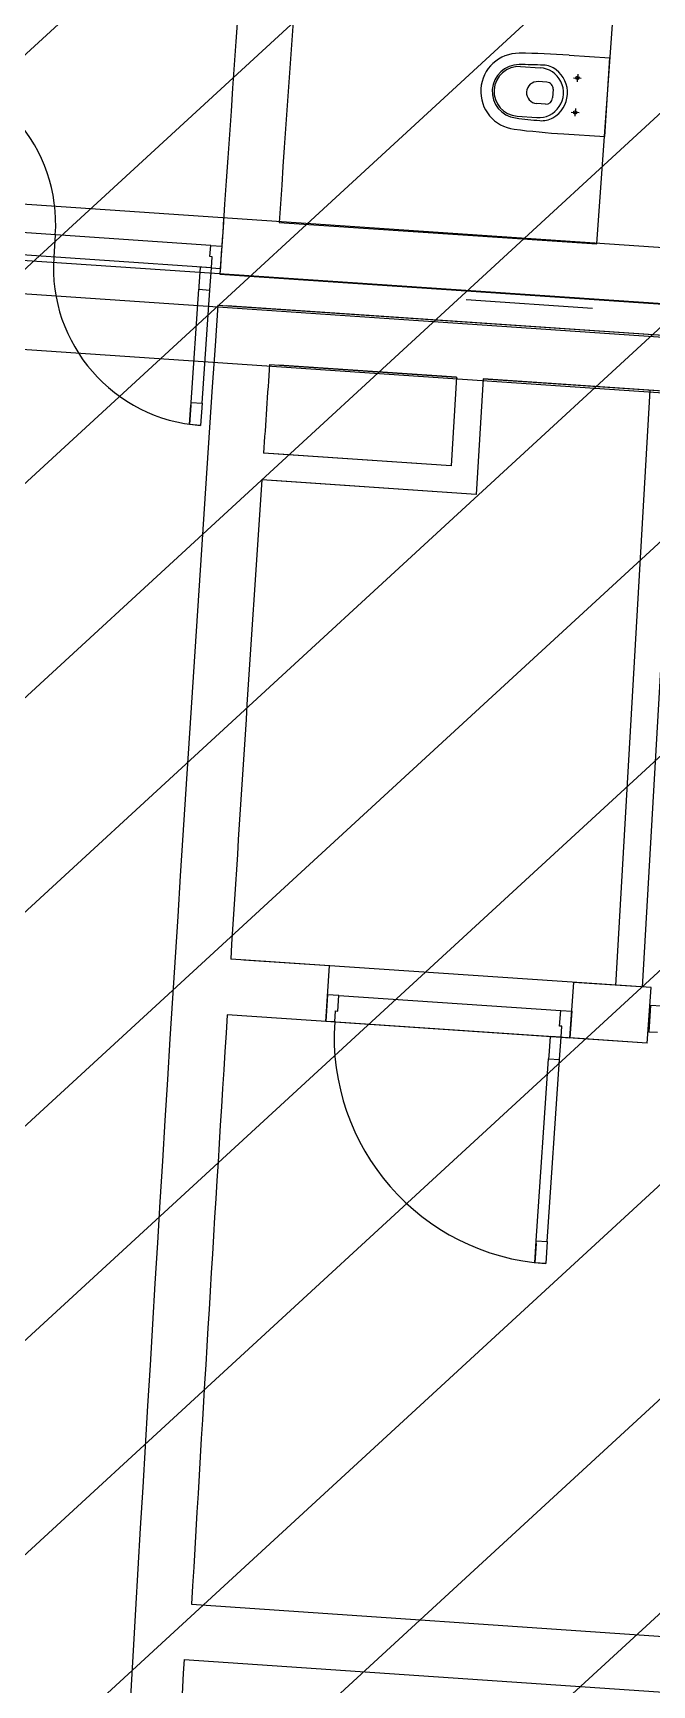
# Model space of a CAD drawing. Extents: x -678889171 to 586587, y -792238163 to 335485.
# Drawn here: x -678720328 to -678717545, y -792013564 to -792006137 of the extents above; entities that cross this region are included whole.
import ezdxf
from ezdxf.enums import TextEntityAlignment as Align

# ---------------------------------------------------------------- set-up
doc = ezdxf.new("R2010")
doc.units = 0
doc.header["$MEASUREMENT"] = 0
for name, color, linetype in [('A-FLOR-PATT', 252, 'Continuous'), ('A-SITE-PATT', 252, 'Continuous'), ('A-WALL', 252, 'Continuous')]:
    doc.layers.add(name, color=color, linetype=linetype)
doc.layers.add('BASEMENT3 LAYOUT$0$HATCH3', color=252, linetype='Continuous', lineweight=15)
doc.styles.add('Ground floor Towers$0$$Bas01-Rname$0$EN-SC', font='swissc.ttf')
doc.styles.add('Ground floor Towers$0$$Bas01-Rname$0$EN-SCL', font='swisscl.ttf')
doc.styles.add('Ground floor Towers$0$04-Ground Floor$0$V2-lower ground$0$LEVEL  FOR LICENSE LOWER GR$0$$LG- LEVEL$0$AR-SR', font='sarb.shx')

# ---------------------------------------------------------------- blocks, each defined once
blk = doc.blocks.new('A$C61C61320')
at = {"layer": 'BASEMENT3 LAYOUT$0$HATCH3'}
h = blk.add_hatch(dxfattribs=at)
h.set_pattern_fill('JIS_WOOD', color=256, scale=1000, style=0)
h.set_pattern_definition([(45, (-845711.5632553247, -468029.5931597503), (-499.9999991609842, 499.9999991609843), [])])
h.paths.add_polyline_path([(11086.00013759569, -61354.85490543771), (12440.74077330553, -169431.9252005816), (-18168.17453308101, -169031.9252005816), (-24087.31416799291, -98540.68329571502), (-23668.41511030192, -60233.84526748693)])
blk = doc.blocks.new('GR')
at = {"layer": 'A-FLOR-PATT'}
for p, q in [((106874.8408067953, 179631.7983974313), (33289.12760127243, 181633.8713096758)), ((78973.6193473331, 180387.82270927), (79006.34536890722, 181462.8072481193)), ((78814.19273100245, 181231.1552652558), (78998.37573905103, 181226.448254301)), ((78989.3062624594, 180871.5641258952), (78998.37573905103, 181226.448254301)), ((78597.72243595301, 181170.9531797811), (78686.20319170842, 181169.1708651846)), ((78856.31373962674, 181147.5518772005), (78855.41956587827, 181112.5633011606)), ((78719.84858178717, 181105.6245796563), (78680.77525562819, 181106.6231439442)), ((78749.07235517993, 181074.8679369805), (78748.07088058164, 181035.6807318157)), ((78838.3723647325, 181130.5046760548), (78873.3609407725, 181129.6105023064)), ((78717.3142379058, 181006.4569584229), (78678.24091174682, 181007.4555227108)), ((78852.35382731208, 180992.6024690234), (78851.45965356362, 180957.6138929834)), ((106856.9589108514, 178979.7248944304), (33269.81960558624, 180984.3580870469)), ((78592.01059609448, 180947.4517142545), (78680.46688941785, 180944.7121968039)), ((78834.41245241785, 180975.5552678776), (78869.40102845785, 180974.6610941292)), ((78805.12325441084, 180876.27113685), (78989.3062624594, 180871.5641258952)), ((92360, 179775), (64790, 180525)), ((77542.24056423712, 180426.7670193745, -6.574195595121094e-08), (78973.6193473331, 180387.82270927, -6.574195595121094e-08)), ((92355, 179625), (64786.02556296776, 180374.9721011162)), ((77239.13594675115, 180310.7431520438), (75839.66970919745, 180349.398681367)), ((76539.4028279743, 180330.0709167054), (76536.64171873694, 180230.1090425944)), ((77246.37102492488, 180210.5051670091), (75826.91241254898, 180249.7129181797)), ((77237.75539213247, 180260.7622149883), (77239.13594675115, 180310.7431520438)), ((77247.75157954358, 180260.4861040646), (77237.75539213247, 180260.7622149883)), ((77239.13594675115, 180310.7431520438), (77289.11688380665, 180309.3625974251)), ((77246.37102492488, 180210.5051670091), (77247.75157954358, 180260.4861040646)), ((77289.11688380665, 180309.3625974251), (77286.35577456928, 180209.4007233141)), ((77196.3900878694, 180211.8857216277), (77193.98792283288, 180124.9188911512)), ((77246.37102492488, 180210.5051670091), (77196.3900878694, 180211.8857216277)), ((77243.60991568751, 180110.5432928981), (77246.37102492488, 180210.5051670091)), ((77246.37102492488, 180210.5051670091), (77286.35577456928, 180209.4007233141)), ((77285.66659023635, 180183.6552544229, -6.574195595121094e-08), (88281.28188720725, 179884.4914991874, -6.574195595121094e-08)), ((77179.54732152142, 179602.1182895508), (77193.62897863203, 180111.9238475168)), ((77193.98792283288, 180124.9188911512), (77193.62897863203, 180111.9238475168)), ((77193.62897863203, 180111.9238475168), (77243.60991568751, 180110.5432928981)), ((77229.5282585769, 179600.7377349321), (77243.60991568751, 180110.5432928981)), ((78396.75690603931, 180114.4112282364), (78964.82403614349, 180098.9142783517)), ((77281.85957165505, 180043.841902119), (80562.65662105405, 179955.8491960235)), ((80711.35018194886, 179950.9314572414), (77323.02974841732, 180042.6102198696)), ((77525.0434565513, 179787.22968073), (78367.15349022206, 179764.6438457707)), ((78367.14659888914, 179764.2677539244), (77567.43016290048, 179785.9059120452)), ((78367.15349022206, 179764.6438457707), (78359.81813491533, 179364.3196497055)), ((78367.14659888914, 179764.2677539244), (78359.81813491532, 179364.3196497054)), ((78487.11467909484, 179761.4264234564), (78477.58026442601, 179241.089408049)), ((78487.10726759193, 179761.0219435334), (78477.58026442601, 179241.089408049)), ((80557.45887639205, 179705.0038432905), (78487.10726759193, 179761.0219435334)), ((78487.11467909484, 179761.4264234564), (80555.95389962164, 179705.9390651257)), ((79238.77516435647, 179739.4834352507), (79193.09260483921, 177060.5298698291)), ((79358.75772112138, 179737.4374459655), (79313.07516160412, 177058.4838805439)), ((77176.78621228405, 179502.1564154398), (77179.54732152142, 179602.1182895508)), ((77176.78621228405, 179502.1564154398), (77179.18837732056, 179589.1232459164)), ((77179.18837732056, 179589.1232459164), (77176.78621228405, 179502.1564154398)), ((77179.54732152142, 179602.1182895508), (77229.5282585769, 179600.7377349321)), ((77229.5282585769, 179600.7377349321), (77226.76714933953, 179500.7758608211)), ((77226.76714933953, 179500.7758608211), (77176.78621228405, 179502.1564154398)), ((78359.81813491533, 179364.3196497055), (77514.4882993875, 179387.1919827255)), ((78359.81813491532, 179364.3196497054), (77560.08034356323, 179385.9583856446)), ((78477.58026442601, 179241.089408049), (77511.3739194218, 179267.2323316276)), ((78477.58026442601, 179241.089408049), (77557.90315973456, 179265.9733765607)), ((79352.3314856005, 177057.4316467514), (77459.32770181017, 177108.1720714208, 2.509983568949572e-07)), ((77904.63496862787, 177096.2359728138), (77518.33562561241, 177106.5904120823)), ((77617.8795549295, 177103.9222181304), (77518.33562561241, 177106.5904120823)), ((77897.93632817529, 176846.3257324958), (77904.63496862786, 177096.2359728139)), ((78997.54138557668, 176816.851714504), (79004.24002602926, 177066.7619548225)), ((79352.3314856005, 177057.4316467514), (79004.24002602925, 177066.7619548225)), ((79345.63284514804, 176807.5214064329), (79352.3314856005, 177057.4316467514)), ((79345.63284514804, 176807.5214064328), (79352.3314856005, 177057.4316467514)), ((79353.57263738247, 176977.3696452744), (79350.35728996528, 176857.4127299215)), ((79353.57263738247, 176977.3696452744), (79350.35728996528, 176857.4127299215)), ((79403.55468544617, 176976.0299171839), (79353.57263738247, 176977.3696452744)), ((79403.55468544617, 176976.0299171839), (79353.57263738247, 176977.3696452744)), ((77901.15167559247, 176966.2826478478), (77897.93632817527, 176846.325732495)), ((77951.13372365617, 176964.9429197573), (77901.15167559247, 176966.2826478478)), ((77949.25810432946, 176894.9680524682), (77951.13372365617, 176964.9429197573)), ((77951.13372365617, 176964.9429197573), (78950.77468493018, 176938.1483579474)), ((78948.89906560347, 176868.1734906582), (78950.77468493018, 176938.1483579474)), ((78950.77468493018, 176938.1483579474), (79000.75673299388, 176936.8086298569)), ((79000.75673299388, 176936.8086298569), (78997.54138557668, 176816.851714504)), ((79345.63284514804, 176807.5214064329), (77453.66862597271, 176858.2339664201)), ((77937.92196662624, 176845.2539500226), (77897.93632817527, 176846.325732495)), ((77937.92196662624, 176845.2539500226), (77939.26169471673, 176895.2359980863)), ((77937.92196662624, 176845.2539500226), (78957.55574712572, 176817.9234969764)), ((77939.26169471673, 176895.2359980863), (77949.25810432946, 176894.9680524682)), ((78958.89547521621, 176867.9055450401), (78948.89906560347, 176868.1734906582)), ((78957.55574712572, 176817.9234969764), (78958.89547521621, 176867.9055450401)), ((79390.34292841624, 176856.3409474491), (79350.35728996528, 176857.4127299215)), ((79390.34292841624, 176856.3409474491), (79350.35728996528, 176857.4127299215)), ((78907.57369906202, 176819.2632250669), (78905.24257218456, 176732.2944614361)), ((78957.55574712572, 176817.9234969764), (78907.57369906202, 176819.2632250669)), ((78954.87629094473, 176717.959400849), (78957.55574712572, 176817.9234969764)), ((78957.55574712572, 176817.9234969764), (78997.54138557668, 176816.851714504)), ((79345.63284514804, 176807.5214064328), (78997.54138557668, 176816.851714504)), ((78882.92270219684, 175899.5935406948), (78904.89424288103, 176719.2991289395)), ((78905.24257218456, 176732.2944614361), (78904.89424288103, 176719.2991289395)), ((78904.89424288103, 176719.2991289395), (78954.87629094473, 176717.959400849)), ((78932.90475026054, 175898.2538126043), (78954.87629094473, 176717.959400849)), ((78880.24324601586, 175799.6294445674), (78882.92270219685, 175899.5935406948)), ((78880.24324601586, 175799.6294445674), (78882.57437289332, 175886.5982081983)), ((78882.57437289332, 175886.5982081983), (78880.24324601586, 175799.6294445674)), ((78882.92270219685, 175899.5935406948), (78932.90475026055, 175898.2538126043)), ((78932.90475026055, 175898.2538126043), (78930.22529407956, 175798.2897164769)), ((78930.22529407956, 175798.2897164769), (78880.24324601586, 175799.6294445674)), ((77401.29775931046, 174204.0170892297), (80139.07933243968, 174128.5431828214)), ((77377.49977669306, 173954.0358572377), (79918.78742666473, 173884.4790946373))]:
    blk.add_line(p, q, dxfattribs=at)
for centre in [(78855.8666527525, 181130.0575891806), (78851.90674043784, 180975.1081810034)]:
    blk.add_circle(centre, 7.5, dxfattribs=at)
for centre, radius, start, end in [((687279.656740699, 163488.6097753342), 623072.5456272444, 169.8809308091749, 188.016783999427), ((687377.2148750997, 163494.3993246956), 622619.9563395467, 169.8833632136182, 188.0029312343603), ((687457.6315433225, 163499.1463224945), 615150.2507543761, 171.0710527946992, 188.0887984813754), ((687457.6315433222, 163499.1463224945), 607150.2507543757, 171.117562181745, 188.0887984813754), ((687457.6315433226, 163499.1463224945), 610400.2507543762, 178.1193252844373, 178.4335559479497), ((687457.6315433226, 163499.1463224945), 610150.2507543762, 178.1570729880561, 178.4102183294804), ((78595.47107069964, 181059.1869969199), 171.5000000000128, 91.74421575676897, 265.3279010015066), ((78712.00144546194, 177232.4608606827), 4000.000000000485, 88.53605837912167, 91.7442157567562), ((78595.47107069967, 181059.18699692), 120.5, 91.74421576014933, 265.3279009988904), ((78595.47107069967, 181059.18699692), 111.7888557810301, 88.84601691727624, 268.2260998414635), ((78712.00144546306, 177232.4608606832), 3949, 90.1603804166165, 91.74421576014933), ((78683.94218440085, 181056.9260147274), 112.2676204798005, 268.2260998414635, 88.84601691727624), ((78701.22746810474, 181081.4457815957), 100, 54.81796148472657, 90.1603804166165), ((78683.94218440085, 181056.9260147274), 130, 302.2541552725347, 54.81796148472657), ((78679.50808368751, 181057.0393333275), 49.59999999999997, 88.53605837941106, 268.536058379411), ((78719.08214714563, 181075.634371622), 30, 358.5360583785563, 88.53605837941106), ((75829.67352178635, 180349.6747922908), 709.9999999999994, 358.4177998582082, 88.4177998581852), ((78718.08067254735, 181036.4471664573), 30, 268.536058379411, 358.5360583785563), ((78907.31453995022, 184874.9655414225), 3949, 265.3279009988904, 266.9117363354291), ((78699.95245988156, 181031.5553411252), 100, 266.9117363354291, 302.2541552725347), ((78907.3145399499, 184874.9655414231), 4000.000000000565, 265.3279010015078, 268.5360583791423), ((687457.6315433226, 163499.1463224945), 610400.0324811671, 178.4102311329861, 178.4335559454323), ((77246.37102492488, 180210.5051670091), 709.9999999999994, 178.4177998582082, 268.4177998581852), ((691852.0856275782, 163377.8030231879, 2.509983568949572e-07), 614796.161021149, 178.4466222468054, 179.54188778221), ((691852.0856275782, 163377.8030231879, 2.509983568949572e-07), 614546.161021149, 178.4699234814138, 178.5072330453013), ((691852.0856275782, 163377.8030231879, 2.509983568949572e-07), 614546.161021149, 178.518420972438, 178.7197745065712), ((686914.817924359, 163505.213020889), 609607.4111036395, 178.7448759263606, 178.9943892073966), ((78957.55574712572, 176817.9234969764), 1019.999999999704, 178.4646009348806, 268.4646009340248), ((1261568.990597755, 156798.7432730475), 1184315.748015139, 179.1700184350961, 179.2661391194162)]:
    blk.add_arc(centre, radius, start, end, dxfattribs=at)
at = {"layer": 'A-FLOR-PATT', "style": 'Ground floor Towers$0$04-Ground Floor$0$V2-lower ground$0$LEVEL  FOR LICENSE LOWER GR$0$$LG- LEVEL$0$AR-SR', "flags": 12}
for tag, p in [('L', (30296.07288644527, 72859.53473235783)), ('P', (30237.50458115668, 72203.99769414036))]:
    blk.add_attdef(tag, text='', height=500, dxfattribs=at).set_placement(p, align=Align.RIGHT)
at = {"layer": 'A-FLOR-PATT'}
for tag, p, height, style in [('N', (85492.25876324323, 56633.4995742733), 250, 'Ground floor Towers$0$$Bas01-Rname$0$EN-SC'), ('N', (89389.48149106537, 56633.4995742733), 250, 'Ground floor Towers$0$$Bas01-Rname$0$EN-SC'), ('N', (94597.61363499537, 56633.4995742733), 250, 'Ground floor Towers$0$$Bas01-Rname$0$EN-SC'), ('AN', (85922.66280553787, 56313.08159666645), 200, 'Ground floor Towers$0$$Bas01-Rname$0$EN-SCL'), ('AN', (89819.88553336001, 56313.08159666645), 200, 'Ground floor Towers$0$$Bas01-Rname$0$EN-SCL'), ('AN', (95028.01767729002, 56313.08159666645), 200, 'Ground floor Towers$0$$Bas01-Rname$0$EN-SCL'), ('SN', (85299.47460008037, 56025.08594095582), 200, 'Ground floor Towers$0$$Bas01-Rname$0$EN-SCL'), ('SN', (89196.69732790251, 56025.08594095582), 200, 'Ground floor Towers$0$$Bas01-Rname$0$EN-SCL'), ('SN', (94404.82947183252, 56025.08594095582), 200, 'Ground floor Towers$0$$Bas01-Rname$0$EN-SCL'), ('F', (85927.04975899268, 56008.67972904726), 200, 'Ground floor Towers$0$$Bas01-Rname$0$EN-SCL'), ('F', (89824.27248681482, 56008.67972904726), 200, 'Ground floor Towers$0$$Bas01-Rname$0$EN-SCL'), ('F', (95032.40463074483, 56008.67972904726), 200, 'Ground floor Towers$0$$Bas01-Rname$0$EN-SCL')]:
    blk.add_attdef(tag, p, '', height=height, dxfattribs=dict(at, style=style))
at = {"layer": 'A-FLOR-PATT', "style": 'Ground floor Towers$0$$Bas01-Rname$0$EN-SCL', "width": 0.8}
for p in [(85305.16036184286, 56295.1433535593), (89202.383089665, 56295.1433535593), (94410.51523359501, 56295.1433535593)]:
    blk.add_attdef('FN', p, '', height=250, dxfattribs=at)

msp = doc.modelspace()

# ---------------------------------------------------------------- block references
at = {"layer": 'A-SITE-PATT', "rotation": 357.6731745000001}
msp.add_blockref('A$C61C61320', (-678706236.4347705, -791940527.995869, -212772), dxfattribs=at)

# ---------------------------------------------------------------- next in the draw order: block references
at = {"layer": 'A-WALL', "rotation": 357.6731745000001}
msp.add_blockref('GR', (-678804025.0995113, -792184118.4910543, -212772), dxfattribs=at)

doc.saveas('drawing.dxf')
